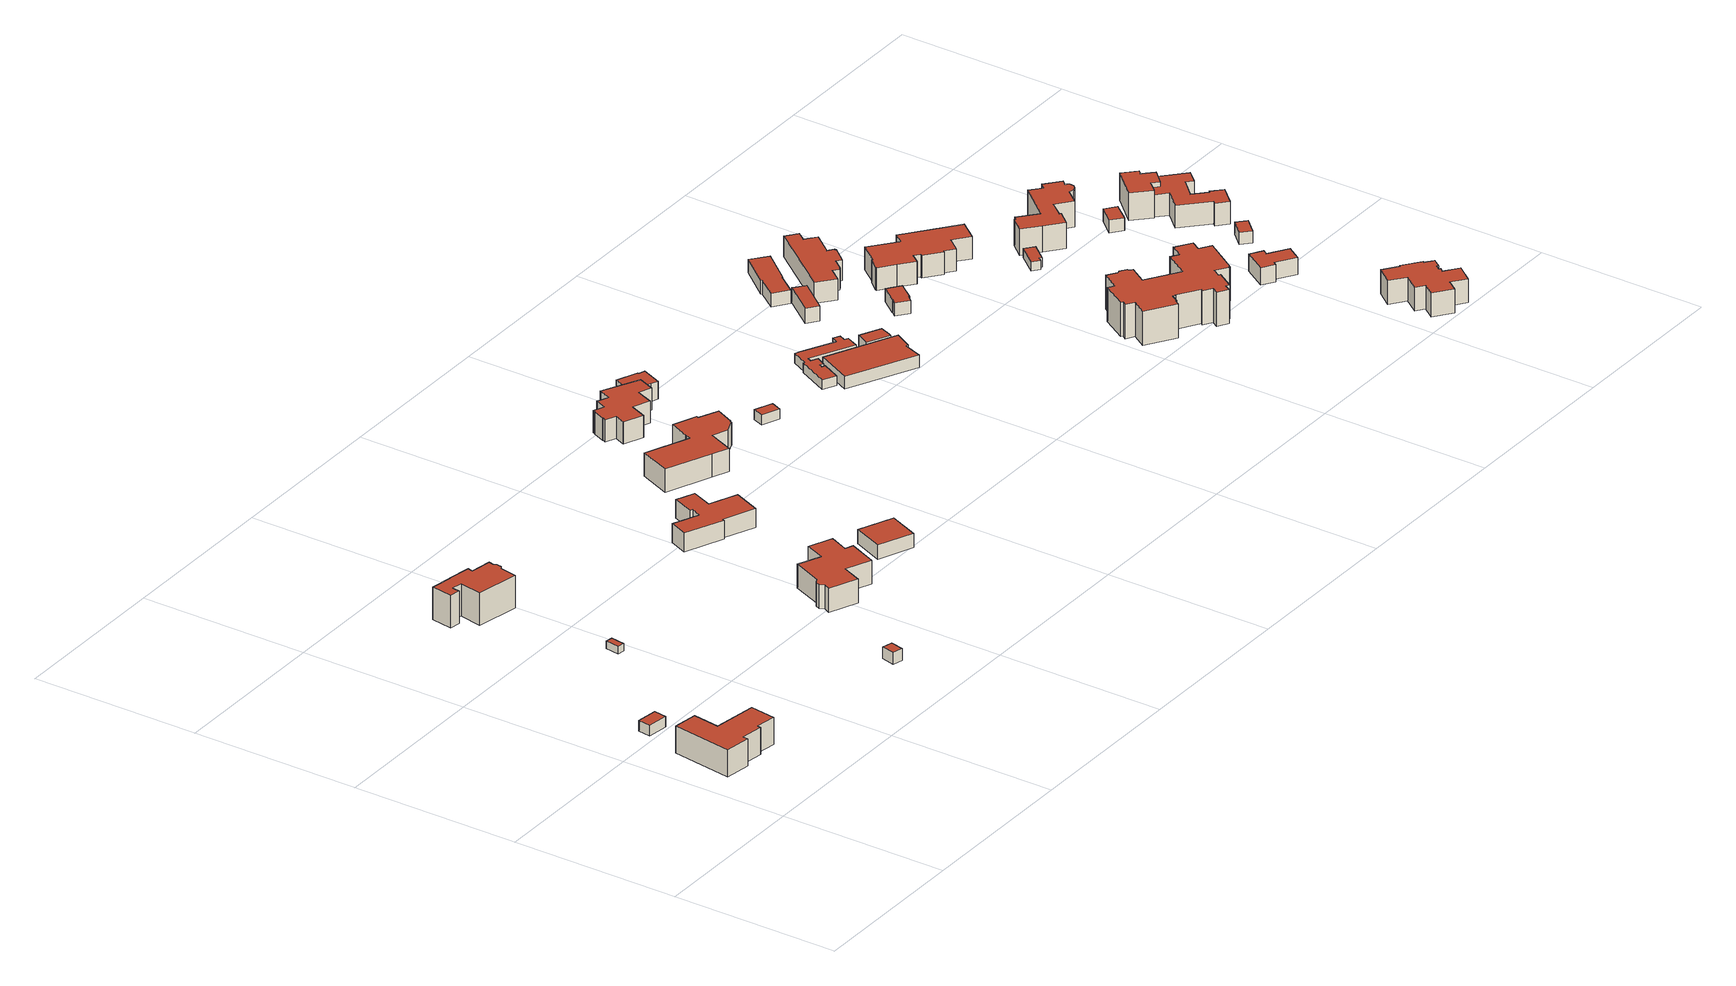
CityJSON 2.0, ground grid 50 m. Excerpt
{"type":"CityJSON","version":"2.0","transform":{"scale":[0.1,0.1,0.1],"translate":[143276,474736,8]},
"CityObjects":{
"building1":{"type":"Building","attributes":{"b3_dak_type":"slanted","b3_h_dak_50p":21.94,"b3_h_dak_70p":22.65,"b3_h_dak_max":24.96,"b3_h_dak_min":18.46,"b3_h_maaiveld":14.52,"b3_kas_warenhuis":false,"b3_mutatie_ahn3_ahn4":false,"b3_reconstructie_onvolledig":false,"b3_rmse_lod12":1.5,"b3_rmse_lod13":1.5,"b3_rmse_lod22":0.176,"b3_val3dity_lod12":"[]","b3_val3dity_lod13":"[]","b3_val3dity_lod22":"[303]","b3_volume_lod12":1943.04,"b3_volume_lod13":1943.04,"b3_volume_lod22":1751.2,"geconstateerd":false,"oorspronkelijkbouwjaar":1920,"status":"Pand in gebruik"},"children":["building1-1"]},
"building1-1":{"type":"BuildingPart","parents":["building1"],"geometry":[{"type":"Solid","lod":"1.2","boundaries":[[[[0,1,2,3,4,5,6,7,8,9]],[[10,7,6,11]],[[12,8,7,10]],[[13,5,4,14]],[[11,6,5,13]],[[14,4,3,15]],[[15,3,2,16]],[[17,1,0,18]],[[16,2,1,17]],[[18,0,9,19]],[[19,9,8,12]],[[19,12,10,11,13,14,15,16,17,18]]]],"semantics":{"surfaces":[{"type":"GroundSurface"},{"type":"WallSurface","on_footprint_edge":true},{"type":"RoofSurface"}],"values":[[0,1,1,1,1,1,1,1,1,1,1,2]]}}]},
"building2":{"type":"Building","attributes":{"b3_dak_type":"slanted","b3_h_dak_50p":16.8,"b3_h_dak_70p":16.89,"b3_h_dak_max":17.13,"b3_h_dak_min":16.42,"b3_h_maaiveld":13.68,"b3_kas_warenhuis":false,"b3_mutatie_ahn3_ahn4":false,"b3_reconstructie_onvolledig":false,"b3_rmse_lod12":0.205,"b3_rmse_lod13":0.205,"b3_rmse_lod22":0.112,"b3_val3dity_lod12":"[]","b3_val3dity_lod13":"[]","b3_val3dity_lod22":"[]","b3_volume_lod12":76.19,"b3_volume_lod13":76.19,"b3_volume_lod22":73.69,"geconstateerd":false,"oorspronkelijkbouwjaar":2011,"status":"Pand in gebruik"},"children":["building2-1"]},
"building2-1":{"type":"BuildingPart","parents":["building2"],"geometry":[{"type":"Solid","lod":"1.2","boundaries":[[[[20,21,22,23]],[[24,22,21,25]],[[26,23,22,24]],[[27,20,23,26]],[[25,21,20,27]],[[25,27,26,24]]]],"semantics":{"surfaces":[{"type":"GroundSurface"},{"type":"WallSurface","on_footprint_edge":true},{"type":"RoofSurface"}],"values":[[0,1,1,1,1,2]]}}]},
"building3":{"type":"Building","attributes":{"b3_dak_type":"slanted","b3_h_dak_50p":14.57,"b3_h_dak_70p":14.68,"b3_h_dak_max":14.82,"b3_h_dak_min":14.15,"b3_h_maaiveld":12.41,"b3_kas_warenhuis":false,"b3_mutatie_ahn3_ahn4":false,"b3_reconstructie_onvolledig":false,"b3_rmse_lod12":0.199,"b3_rmse_lod13":0.199,"b3_rmse_lod22":0.299,"b3_val3dity_lod12":"[]","b3_val3dity_lod13":"[]","b3_val3dity_lod22":"[]","b3_volume_lod12":20.54,"b3_volume_lod13":20.54,"b3_volume_lod22":21.29,"geconstateerd":false,"oorspronkelijkbouwjaar":2000,"status":"Pand in gebruik"},"children":["building3-1"]},
"building3-1":{"type":"BuildingPart","parents":["building3"],"geometry":[{"type":"Solid","lod":"1.2","boundaries":[[[[28,29,30,31]],[[32,30,29,33]],[[34,28,31,35]],[[35,31,30,32]],[[33,29,28,34]],[[33,34,35,32]]]],"semantics":{"surfaces":[{"type":"GroundSurface"},{"type":"WallSurface","on_footprint_edge":true},{"type":"RoofSurface"}],"values":[[0,1,1,1,1,2]]}}]},
"building4":{"type":"Building","attributes":{"b3_dak_type":"slanted","b3_h_dak_50p":20.74,"b3_h_dak_70p":21.81,"b3_h_dak_max":26.47,"b3_h_dak_min":14.92,"b3_h_maaiveld":12.22,"b3_kas_warenhuis":false,"b3_mutatie_ahn3_ahn4":false,"b3_reconstructie_onvolledig":false,"b3_rmse_lod12":3.13,"b3_rmse_lod13":1.89,"b3_rmse_lod22":0.318,"b3_val3dity_lod12":"[]","b3_val3dity_lod13":"[]","b3_val3dity_lod22":"[]","b3_volume_lod12":1617.95,"b3_volume_lod13":1479.22,"b3_volume_lod22":1346.86,"geconstateerd":false,"oorspronkelijkbouwjaar":1909,"status":"Pand in gebruik"},"children":["building4-1"]},
"building4-1":{"type":"BuildingPart","parents":["building4"],"geometry":[{"type":"Solid","lod":"1.2","boundaries":[[[[36,37,38,39,40,41,42,43,44,45,46,47,48,49,50,51]],[[52,47,46,53]],[[53,46,45,54]],[[54,45,44,55]],[[55,44,43,56]],[[57,37,36,58]],[[56,43,42,59]],[[59,42,41,60]],[[60,41,40,61]],[[62,48,47,52]],[[61,40,39,63]],[[64,38,37,57]],[[63,39,38,64]],[[65,51,50,66]],[[66,50,49,67]],[[58,36,51,65]],[[67,49,48,62]],[[67,62,52,53,54,55,56,59,60,61,63,64,57,58,65,66]]]],"semantics":{"surfaces":[{"type":"GroundSurface"},{"type":"WallSurface","on_footprint_edge":true},{"type":"RoofSurface"}],"values":[[0,1,1,1,1,1,1,1,1,1,1,1,1,1,1,1,1,2]]}}]},
"building5":{"type":"Building","attributes":{"b3_dak_type":"slanted","b3_h_dak_50p":17.24,"b3_h_dak_70p":17.5,"b3_h_dak_max":18.05,"b3_h_dak_min":15.04,"b3_h_maaiveld":14.15,"b3_kas_warenhuis":false,"b3_mutatie_ahn3_ahn4":false,"b3_reconstructie_onvolledig":false,"b3_rmse_lod12":0.982,"b3_rmse_lod13":0.982,"b3_rmse_lod22":0.532,"b3_val3dity_lod12":"[]","b3_val3dity_lod13":"[]","b3_val3dity_lod22":"[]","b3_volume_lod12":43.31,"b3_volume_lod13":43.31,"b3_volume_lod22":37.5,"geconstateerd":false,"oorspronkelijkbouwjaar":2005,"status":"Pand in gebruik"},"children":["building5-1"]},
"building5-1":{"type":"BuildingPart","parents":["building5"],"geometry":[{"type":"Solid","lod":"1.2","boundaries":[[[[68,69,70,71]],[[72,70,69,73]],[[74,71,70,72]],[[75,68,71,74]],[[73,69,68,75]],[[73,75,74,72]]]],"semantics":{"surfaces":[{"type":"GroundSurface"},{"type":"WallSurface","on_footprint_edge":true},{"type":"RoofSurface"}],"values":[[0,1,1,1,1,2]]}}]},
"building6":{"type":"Building","attributes":{"b3_dak_type":"slanted","b3_h_dak_50p":17.41,"b3_h_dak_70p":17.93,"b3_h_dak_max":19.17,"b3_h_dak_min":15.85,"b3_h_maaiveld":10.8,"b3_kas_warenhuis":false,"b3_mutatie_ahn3_ahn4":false,"b3_reconstructie_onvolledig":false,"b3_rmse_lod12":0.894,"b3_rmse_lod13":0.894,"b3_rmse_lod22":0.0366,"b3_val3dity_lod12":"[]","b3_val3dity_lod13":"[]","b3_val3dity_lod22":"[]","b3_volume_lod12":1834.05,"b3_volume_lod13":1834.05,"b3_volume_lod22":1720.27,"geconstateerd":false,"oorspronkelijkbouwjaar":1987,"status":"Pand in gebruik"},"children":["building6-1"]},
"building6-1":{"type":"BuildingPart","parents":["building6"],"geometry":[{"type":"Solid","lod":"1.2","boundaries":[[[[76,77,78,79,80,81,82,83,84,85,86,87,88,89]],[[90,82,81,91]],[[92,85,84,93]],[[94,86,85,92]],[[93,84,83,95]],[[95,83,82,90]],[[91,81,80,96]],[[96,80,79,97]],[[98,77,76,99]],[[97,79,78,100]],[[100,78,77,98]],[[99,76,89,101]],[[101,89,88,102]],[[102,88,87,103]],[[103,87,86,94]],[[103,94,92,93,95,90,91,96,97,100,98,99,101,102]]]],"semantics":{"surfaces":[{"type":"GroundSurface"},{"type":"WallSurface","on_footprint_edge":true},{"type":"RoofSurface"}],"values":[[0,1,1,1,1,1,1,1,1,1,1,1,1,1,1,2]]}}]},
"building7":{"type":"Building","attributes":{"b3_dak_type":"slanted","b3_h_dak_50p":16.36,"b3_h_dak_70p":17,"b3_h_dak_max":19.57,"b3_h_dak_min":13.92,"b3_h_maaiveld":11.42,"b3_kas_warenhuis":false,"b3_mutatie_ahn3_ahn4":false,"b3_reconstructie_onvolledig":false,"b3_rmse_lod12":1.42,"b3_rmse_lod13":1.42,"b3_rmse_lod22":0.166,"b3_val3dity_lod12":"[]","b3_val3dity_lod13":"[]","b3_val3dity_lod22":"[204]","b3_volume_lod12":1181.79,"b3_volume_lod13":1181.79,"b3_volume_lod22":1039.05,"geconstateerd":false,"oorspronkelijkbouwjaar":1985,"status":"Pand in gebruik"},"children":["building7-1"]},
"building7-1":{"type":"BuildingPart","parents":["building7"],"geometry":[{"type":"Solid","lod":"1.2","boundaries":[[[[104,105,106,107,108,109,110,111,112,113,114,115]],[[116,115,114,117]],[[118,104,115,116]],[[119,113,112,120]],[[120,112,111,121]],[[117,114,113,119]],[[121,111,110,122]],[[123,106,105,124]],[[125,107,106,123]],[[122,110,109,126]],[[127,108,107,125]],[[126,109,108,127]],[[124,105,104,118]],[[124,118,116,117,119,120,121,122,126,127,125,123]]]],"semantics":{"surfaces":[{"type":"GroundSurface"},{"type":"WallSurface","on_footprint_edge":true},{"type":"RoofSurface"}],"values":[[0,1,1,1,1,1,1,1,1,1,1,1,1,2]]}}]},
"building8":{"type":"Building","attributes":{"b3_dak_type":"slanted","b3_h_dak_50p":16.16,"b3_h_dak_70p":16.64,"b3_h_dak_max":18.37,"b3_h_dak_min":16.02,"b3_h_maaiveld":12.39,"b3_kas_warenhuis":false,"b3_mutatie_ahn3_ahn4":false,"b3_reconstructie_onvolledig":false,"b3_rmse_lod12":0.516,"b3_rmse_lod13":0.516,"b3_rmse_lod22":0.0841,"b3_val3dity_lod12":"[]","b3_val3dity_lod13":"[]","b3_val3dity_lod22":"[]","b3_volume_lod12":449.86,"b3_volume_lod13":449.86,"b3_volume_lod22":436.41,"geconstateerd":false,"oorspronkelijkbouwjaar":1998,"status":"Pand in gebruik"},"children":["building8-1"]},
"building8-1":{"type":"BuildingPart","parents":["building8"],"geometry":[{"type":"Solid","lod":"1.2","boundaries":[[[[128,129,130,131]],[[132,129,128,133]],[[133,128,131,134]],[[135,130,129,132]],[[134,131,130,135]],[[134,135,132,133]]]],"semantics":{"surfaces":[{"type":"GroundSurface"},{"type":"WallSurface","on_footprint_edge":true},{"type":"RoofSurface"}],"values":[[0,1,1,1,1,2]]}}]},
"building9":{"type":"Building","attributes":{"b3_dak_type":"slanted","b3_h_dak_50p":16.3,"b3_h_dak_70p":17.3,"b3_h_dak_max":19.66,"b3_h_dak_min":11.37,"b3_h_maaiveld":10.44,"b3_kas_warenhuis":false,"b3_mutatie_ahn3_ahn4":false,"b3_reconstructie_onvolledig":false,"b3_rmse_lod12":1.93,"b3_rmse_lod13":1.93,"b3_rmse_lod22":0.266,"b3_val3dity_lod12":"[]","b3_val3dity_lod13":"[]","b3_val3dity_lod22":"[]","b3_volume_lod12":2191.05,"b3_volume_lod13":2191.05,"b3_volume_lod22":1894.4,"geconstateerd":false,"oorspronkelijkbouwjaar":1985,"status":"Pand in gebruik"},"children":["building9-1"]},
"building9-1":{"type":"BuildingPart","parents":["building9"],"geometry":[{"type":"Solid","lod":"1.2","boundaries":[[[[136,137,138,139,140,141,142,143,144,145,146,147,148,149,150,151,152]],[[153,145,144,154]],[[155,147,146,156]],[[157,148,147,155]],[[158,137,136,159]],[[159,136,152,160]],[[156,146,145,153]],[[161,140,139,162]],[[154,144,143,163]],[[163,143,142,164]],[[165,149,148,157]],[[164,142,141,166]],[[166,141,140,161]],[[167,138,137,158]],[[162,139,138,167]],[[160,152,151,168]],[[169,150,149,165]],[[168,151,150,169]],[[168,169,165,157,155,156,153,154,163,164,166,161,162,167,158,159,160]]]],"semantics":{"surfaces":[{"type":"GroundSurface"},{"type":"WallSurface","on_footprint_edge":true},{"type":"RoofSurface"}],"values":[[0,1,1,1,1,1,1,1,1,1,1,1,1,1,1,1,1,1,2]]}}]},
"building10":{"type":"Building","attributes":{"b3_dak_type":"slanted","b3_h_dak_50p":17.43,"b3_h_dak_70p":18.25,"b3_h_dak_max":19.62,"b3_h_dak_min":14.77,"b3_h_maaiveld":11.56,"b3_kas_warenhuis":false,"b3_mutatie_ahn3_ahn4":false,"b3_reconstructie_onvolledig":false,"b3_rmse_lod12":1.93,"b3_rmse_lod13":1.93,"b3_rmse_lod22":0.131,"b3_val3dity_lod12":"[]","b3_val3dity_lod13":"[]","b3_val3dity_lod22":"[303]","b3_volume_lod12":1250.29,"b3_volume_lod13":1250.29,"b3_volume_lod22":1041.12,"geconstateerd":false,"oorspronkelijkbouwjaar":2018,"status":"Pand in gebruik"},"children":["building10-1"]},
"building10-1":{"type":"BuildingPart","parents":["building10"],"geometry":[{"type":"Solid","lod":"1.2","boundaries":[[[[170,171,172,173,174,175,176,177,178,179,180,181,182,183,184,185,186,187,188]],[[189,171,170,190]],[[191,176,175,192]],[[190,170,188,193]],[[194,181,180,195]],[[195,180,179,196]],[[192,175,174,197]],[[197,174,173,198]],[[199,183,182,200]],[[200,182,181,194]],[[198,173,172,201]],[[201,172,171,189]],[[193,188,187,202]],[[203,186,185,204]],[[202,187,186,203]],[[204,185,184,205]],[[206,177,176,191]],[[205,184,183,199]],[[196,179,178,207]],[[207,178,177,206]],[[207,206,191,192,197,198,201,189,190,193,202,203,204,205,199,200,194,195,196]]]],"semantics":{"surfaces":[{"type":"GroundSurface"},{"type":"WallSurface","on_footprint_edge":true},{"type":"RoofSurface"}],"values":[[0,1,1,1,1,1,1,1,1,1,1,1,1,1,1,1,1,1,1,1,2]]}}]},
"building11":{"type":"Building","attributes":{"b3_dak_type":"slanted","b3_h_dak_50p":15.06,"b3_h_dak_70p":15.91,"b3_h_dak_max":17.1,"b3_h_dak_min":12.69,"b3_h_maaiveld":10.52,"b3_kas_warenhuis":false,"b3_mutatie_ahn3_ahn4":false,"b3_reconstructie_onvolledig":false,"b3_rmse_lod12":1.61,"b3_rmse_lod13":1.61,"b3_rmse_lod22":0.0449,"b3_val3dity_lod12":"[]","b3_val3dity_lod13":"[]","b3_val3dity_lod22":"[]","b3_volume_lod12":295.9,"b3_volume_lod13":295.9,"b3_volume_lod22":243.75,"geconstateerd":false,"oorspronkelijkbouwjaar":1987,"status":"Pand in gebruik"},"children":["building11-1"]},
"building11-1":{"type":"BuildingPart","parents":["building11"],"geometry":[{"type":"Solid","lod":"1.2","boundaries":[[[[208,209,210,211,212,213,214]],[[215,214,213,216]],[[216,213,212,217]],[[217,212,211,218]],[[218,211,210,219]],[[220,208,214,215]],[[219,210,209,221]],[[221,209,208,220]],[[221,220,215,216,217,218,219]]]],"semantics":{"surfaces":[{"type":"GroundSurface"},{"type":"WallSurface","on_footprint_edge":true},{"type":"RoofSurface"}],"values":[[0,1,1,1,1,1,1,1,2]]}}]},
"building12":{"type":"Building","attributes":{"b3_dak_type":"multiple horizontal","b3_h_dak_50p":12.76,"b3_h_dak_70p":12.82,"b3_h_dak_max":12.98,"b3_h_dak_min":12.56,"b3_h_maaiveld":9.78,"b3_kas_warenhuis":false,"b3_mutatie_ahn3_ahn4":false,"b3_reconstructie_onvolledig":false,"b3_rmse_lod12":0.126,"b3_rmse_lod13":0.126,"b3_rmse_lod22":0.098,"b3_val3dity_lod12":"[]","b3_val3dity_lod13":"[]","b3_val3dity_lod22":"[]","b3_volume_lod12":59.6,"b3_volume_lod13":59.6,"b3_volume_lod22":58.09,"geconstateerd":false,"oorspronkelijkbouwjaar":1985,"status":"Pand in gebruik"},"children":["building12-1"]},
"building12-1":{"type":"BuildingPart","parents":["building12"],"geometry":[{"type":"Solid","lod":"1.2","boundaries":[[[[222,223,224,225]],[[226,224,223,227]],[[228,225,224,226]],[[229,222,225,228]],[[227,223,222,229]],[[227,229,228,226]]]],"semantics":{"surfaces":[{"type":"GroundSurface"},{"type":"WallSurface","on_footprint_edge":true},{"type":"RoofSurface"}],"values":[[0,1,1,1,1,2]]}}]},
"building13":{"type":"Building","attributes":{"b3_dak_type":"slanted","b3_h_dak_50p":12.16,"b3_h_dak_70p":12.37,"b3_h_dak_max":12.86,"b3_h_dak_min":9.88,"b3_h_maaiveld":9.5,"b3_kas_warenhuis":false,"b3_mutatie_ahn3_ahn4":false,"b3_reconstructie_onvolledig":false,"b3_rmse_lod12":0.426,"b3_rmse_lod13":0.426,"b3_rmse_lod22":0.226,"b3_val3dity_lod12":"[]","b3_val3dity_lod13":"[]","b3_val3dity_lod22":"[]","b3_volume_lod12":331.84,"b3_volume_lod13":331.84,"b3_volume_lod22":310.63,"geconstateerd":false,"oorspronkelijkbouwjaar":1900,"status":"Pand in gebruik"},"children":["building13-1"]},
"building13-1":{"type":"BuildingPart","parents":["building13"],"geometry":[{"type":"Solid","lod":"1.2","boundaries":[[[[230,231,232,233,234,235,236,237,238,239,240,241,242,243,244,245,246,247,248]],[[249,245,244,250]],[[250,244,243,251]],[[252,231,230,253]],[[253,230,248,254]],[[255,240,239,256]],[[251,243,242,257]],[[257,242,241,258]],[[254,248,247,259]],[[258,241,240,255]],[[256,239,238,260]],[[259,247,246,261]],[[261,246,245,249]],[[262,232,231,252]],[[263,237,236,264]],[[265,234,233,266]],[[266,233,232,262]],[[264,236,235,267]],[[267,235,234,265]],[[260,238,237,263]],[[260,263,264,267,265,266,262,252,253,254,259,261,249,250,251,257,258,255,256]]]],"semantics":{"surfaces":[{"type":"GroundSurface"},{"type":"WallSurface","on_footprint_edge":true},{"type":"RoofSurface"}],"values":[[0,1,1,1,1,1,1,1,1,1,1,1,1,1,1,1,1,1,1,1,2]]}}]},
"building14":{"type":"Building","attributes":{"b3_dak_type":"slanted","b3_h_dak_50p":12.44,"b3_h_dak_70p":12.73,"b3_h_dak_max":13.35,"b3_h_dak_min":9.58,"b3_h_maaiveld":9.12,"b3_kas_warenhuis":false,"b3_mutatie_ahn3_ahn4":false,"b3_reconstructie_onvolledig":false,"b3_rmse_lod12":0.563,"b3_rmse_lod13":0.563,"b3_rmse_lod22":0.212,"b3_val3dity_lod12":"[]","b3_val3dity_lod13":"[]","b3_val3dity_lod22":"[]","b3_volume_lod12":1026.83,"b3_volume_lod13":1026.83,"b3_volume_lod22":952.37,"geconstateerd":false,"oorspronkelijkbouwjaar":1900,"status":"Pand in gebruik"},"children":["building14-1","building14-2"]},
"building14-1":{"type":"BuildingPart","parents":["building14"],"geometry":[{"type":"Solid","lod":"1.2","boundaries":[[[[268,269,270,271,272,273]],[[274,273,272,275]],[[275,272,271,276]],[[276,271,270,277]],[[278,269,268,279]],[[277,270,269,278]],[[279,268,273,274]],[[279,274,275,276,277,278]]]],"semantics":{"surfaces":[{"type":"GroundSurface"},{"type":"WallSurface","on_footprint_edge":true},{"type":"RoofSurface"}],"values":[[0,1,1,1,1,1,1,2]]}}]},
"building14-2":{"type":"BuildingPart","parents":["building14"],"geometry":[{"type":"Solid","lod":"1.2","boundaries":[[[[280,281,282,283,284]],[[285,281,280,286]],[[286,280,284,287]],[[287,284,283,288]],[[288,283,282,289]],[[289,282,281,285]],[[289,285,286,287,288]]]],"semantics":{"surfaces":[{"type":"GroundSurface"},{"type":"WallSurface","on_footprint_edge":true},{"type":"RoofSurface"}],"values":[[0,1,1,1,1,1,2]]}}]},
"building15":{"type":"Building","attributes":{"b3_dak_type":"slanted","b3_h_dak_50p":12.73,"b3_h_dak_70p":13.19,"b3_h_dak_max":13.99,"b3_h_dak_min":11.3,"b3_h_maaiveld":8.82,"b3_kas_warenhuis":false,"b3_mutatie_ahn3_ahn4":false,"b3_reconstructie_onvolledig":false,"b3_rmse_lod12":0.835,"b3_rmse_lod13":0.835,"b3_rmse_lod22":0.0514,"b3_val3dity_lod12":"[]","b3_val3dity_lod13":"[]","b3_val3dity_lod22":"[]","b3_volume_lod12":205.23,"b3_volume_lod13":205.23,"b3_volume_lod22":183.01,"geconstateerd":false,"oorspronkelijkbouwjaar":1988,"status":"Pand in gebruik"},"children":["building15-1"]},
"building15-1":{"type":"BuildingPart","parents":["building15"],"geometry":[{"type":"Solid","lod":"1.2","boundaries":[[[[290,291,292,293]],[[294,291,290,295]],[[295,290,293,296]],[[297,292,291,294]],[[296,293,292,297]],[[296,297,294,295]]]],"semantics":{"surfaces":[{"type":"GroundSurface"},{"type":"WallSurface","on_footprint_edge":true},{"type":"RoofSurface"}],"values":[[0,1,1,1,1,2]]}}]},
"building16":{"type":"Building","attributes":{"b3_dak_type":"slanted","b3_h_dak_50p":12.6,"b3_h_dak_70p":13.39,"b3_h_dak_max":14.71,"b3_h_dak_min":11.31,"b3_h_maaiveld":9.36,"b3_kas_warenhuis":false,"b3_mutatie_ahn3_ahn4":false,"b3_reconstructie_onvolledig":false,"b3_rmse_lod12":1.16,"b3_rmse_lod13":1.16,"b3_rmse_lod22":0.116,"b3_val3dity_lod12":"[]","b3_val3dity_lod13":"[]","b3_val3dity_lod22":"[]","b3_volume_lod12":145.81,"b3_volume_lod13":145.81,"b3_volume_lod22":122.73,"geconstateerd":false,"oorspronkelijkbouwjaar":1994,"status":"Pand in gebruik"},"children":["building16-1"]},
"building16-1":{"type":"BuildingPart","parents":["building16"],"geometry":[{"type":"Solid","lod":"1.2","boundaries":[[[[298,299,300,301,302,303,304,305]],[[306,299,298,307]],[[308,300,299,306]],[[309,301,300,308]],[[310,304,303,311]],[[311,303,302,312]],[[312,302,301,309]],[[307,298,305,313]],[[313,305,304,310]],[[313,310,311,312,309,308,306,307]]]],"semantics":{"surfaces":[{"type":"GroundSurface"},{"type":"WallSurface","on_footprint_edge":true},{"type":"RoofSurface"}],"values":[[0,1,1,1,1,1,1,1,1,2]]}}]},
"building17":{"type":"Building","attributes":{"b3_dak_type":"slanted","b3_h_dak_50p":12.61,"b3_h_dak_70p":13.17,"b3_h_dak_max":14.03,"b3_h_dak_min":11.31,"b3_h_maaiveld":9.08,"b3_kas_warenhuis":false,"b3_mutatie_ahn3_ahn4":false,"b3_reconstructie_onvolledig":false,"b3_rmse_lod12":0.887,"b3_rmse_lod13":0.887,"b3_rmse_lod22":0.0735,"b3_val3dity_lod12":"[]","b3_val3dity_lod13":"[]","b3_val3dity_lod22":"[]","b3_volume_lod12":427.38,"b3_volume_lod13":427.38,"b3_volume_lod22":379.32,"geconstateerd":false,"oorspronkelijkbouwjaar":2019,"status":"Pand in gebruik"},"children":["building17-1"]},
"building17-1":{"type":"BuildingPart","parents":["building17"],"geometry":[{"type":"Solid","lod":"1.2","boundaries":[[[[314,315,316,317,318,319,320,321]],[[322,317,316,323]],[[324,318,317,322]],[[325,315,314,326]],[[326,314,321,327]],[[323,316,315,325]],[[327,321,320,328]],[[329,319,318,324]],[[328,320,319,329]],[[328,329,324,322,323,325,326,327]]]],"semantics":{"surfaces":[{"type":"GroundSurface"},{"type":"WallSurface","on_footprint_edge":true},{"type":"RoofSurface"}],"values":[[0,1,1,1,1,1,1,1,1,2]]}}]},
"building18":{"type":"Building","attributes":{"b3_dak_type":"slanted","b3_h_dak_50p":14.42,"b3_h_dak_70p":15.36,"b3_h_dak_max":18.28,"b3_h_dak_min":9.59,"b3_h_maaiveld":9.13,"b3_kas_warenhuis":false,"b3_mutatie_ahn3_ahn4":false,"b3_reconstructie_onvolledig":false,"b3_rmse_lod12":1.84,"b3_rmse_lod13":1.84,"b3_rmse_lod22":0.306,"b3_val3dity_lod12":"[]","b3_val3dity_lod13":"[]","b3_val3dity_lod22":"[302]","b3_volume_lod12":1267.61,"b3_volume_lod13":1267.61,"b3_volume_lod22":1083.41,"geconstateerd":false,"oorspronkelijkbouwjaar":1987,"status":"Pand in gebruik"},"children":["building18-1"]},
"building18-1":{"type":"BuildingPart","parents":["building18"],"geometry":[{"type":"Solid","lod":"1.2","boundaries":[[[[330,331,332,333,334,335,336,337,338,339,340,341,342,343,344,345,346]],[[347,345,344,348]],[[349,346,345,347]],[[350,331,330,351]],[[352,332,331,350]],[[353,341,340,354]],[[355,342,341,353]],[[356,343,342,355]],[[348,344,343,356]],[[357,338,337,358]],[[358,337,336,359]],[[360,333,332,352]],[[361,334,333,360]],[[362,339,338,357]],[[351,330,346,349]],[[354,340,339,362]],[[359,336,335,363]],[[363,335,334,361]],[[363,361,360,352,350,351,349,347,348,356,355,353,354,362,357,358,359]]]],"semantics":{"surfaces":[{"type":"GroundSurface"},{"type":"WallSurface","on_footprint_edge":true},{"type":"RoofSurface"}],"values":[[0,1,1,1,1,1,1,1,1,1,1,1,1,1,1,1,1,1,2]]}}]},
"building19":{"type":"Building","attributes":{"b3_dak_type":"slanted","b3_h_dak_50p":20.37,"b3_h_dak_70p":20.88,"b3_h_dak_max":23.29,"b3_h_dak_min":14.1,"b3_h_maaiveld":10.69,"b3_kas_warenhuis":false,"b3_mutatie_ahn3_ahn4":false,"b3_reconstructie_onvolledig":false,"b3_rmse_lod12":2.14,"b3_rmse_lod13":1.67,"b3_rmse_lod22":0.294,"b3_val3dity_lod12":"[]","b3_val3dity_lod13":"[]","b3_val3dity_lod22":"[]","b3_volume_lod12":5641.69,"b3_volume_lod13":5535.42,"b3_volume_lod22":4991.09,"geconstateerd":false,"oorspronkelijkbouwjaar":2008,"status":"Pand in gebruik"},"children":["building19-1"]},
"building19-1":{"type":"BuildingPart","parents":["building19"],"geometry":[{"type":"Solid","lod":"1.2","boundaries":[[[[364,365,366,367,368,369,370,371,372,373,374,375,376,377,378,379,380,381,382,383,384,385,386,387,388,389,390,391,392,393,394,395,396,397,398,399,400,401,402,403,404]],[[405,393,392,406]],[[406,392,391,407]],[[407,391,390,408]],[[408,390,389,409]],[[410,365,364,411]],[[411,364,404,412]],[[409,389,388,413]],[[413,388,387,414]],[[414,387,386,415]],[[415,386,385,416]],[[416,385,384,417]],[[418,373,372,419]],[[417,384,383,420]],[[420,383,382,421]],[[421,382,381,422]],[[422,381,380,423]],[[423,380,379,424]],[[424,379,378,425]],[[425,378,377,426]],[[427,376,375,428]],[[426,377,376,427]],[[419,372,371,429]],[[429,371,370,430]],[[431,374,373,418]],[[430,370,369,432]],[[432,369,368,433]],[[433,368,367,434]],[[434,367,366,435]],[[435,366,365,410]],[[436,403,402,437]],[[437,402,401,438]],[[412,404,403,436]],[[438,401,400,439]],[[439,400,399,440]],[[440,399,398,441]],[[442,397,396,443]],[[441,398,397,442]],[[428,375,374,431]],[[444,395,394,445]],[[445,394,393,405]],[[443,396,395,444]],[[443,444,445,405,406,407,408,409,413,414,415,416,417,420,421,422,423,424,425,426,427,428,431,418,419,429,430,432,433,434,435,410,411,412,436,437,438,439,440,441,442]]]],"semantics":{"surfaces":[{"type":"GroundSurface"},{"type":"WallSurface","on_footprint_edge":true},{"type":"RoofSurface"}],"values":[[0,1,1,1,1,1,1,1,1,1,1,1,1,1,1,1,1,1,1,1,1,1,1,1,1,1,1,1,1,1,1,1,1,1,1,1,1,1,1,1,1,1,2]]}}]},
"building20":{"type":"Building","attributes":{"b3_dak_type":"slanted","b3_h_dak_50p":14.91,"b3_h_dak_70p":15.91,"b3_h_dak_max":19.75,"b3_h_dak_min":11.72,"b3_h_maaiveld":9.19,"b3_kas_warenhuis":false,"b3_mutatie_ahn3_ahn4":false,"b3_reconstructie_onvolledig":false,"b3_rmse_lod12":2.3,"b3_rmse_lod13":1.39,"b3_rmse_lod22":0.172,"b3_val3dity_lod12":"[]","b3_val3dity_lod13":"[]","b3_val3dity_lod22":"[]","b3_volume_lod12":2002.06,"b3_volume_lod13":1843.87,"b3_volume_lod22":1654.64,"geconstateerd":false,"oorspronkelijkbouwjaar":1925,"status":"Pand in gebruik"},"children":["building20-1"]},
"building20-1":{"type":"BuildingPart","parents":["building20"],"geometry":[{"type":"Solid","lod":"1.2","boundaries":[[[[446,447,448,449,450,451,452,453,454,455,456,457,458,459,460,461,462,463,464]],[[465,451,450,466]],[[467,452,451,465]],[[468,449,448,469]],[[470,447,446,471]],[[469,448,447,470]],[[471,446,464,472]],[[472,464,463,473]],[[474,453,452,467]],[[473,463,462,475]],[[475,462,461,476]],[[477,459,458,478]],[[479,460,459,477]],[[476,461,460,479]],[[466,450,449,468]],[[478,458,457,480]],[[481,456,455,482]],[[482,455,454,483]],[[480,457,456,481]],[[483,454,453,474]],[[483,474,467,465,466,468,469,470,471,472,473,475,476,479,477,478,480,481,482]]]],"semantics":{"surfaces":[{"type":"GroundSurface"},{"type":"WallSurface","on_footprint_edge":true},{"type":"RoofSurface"}],"values":[[0,1,1,1,1,1,1,1,1,1,1,1,1,1,1,1,1,1,1,1,2]]}}]},
"building21":{"type":"Building","attributes":{"b3_dak_type":"slanted","b3_h_dak_50p":12.17,"b3_h_dak_70p":12.33,"b3_h_dak_max":12.69,"b3_h_dak_min":11.36,"b3_h_maaiveld":9.53,"b3_kas_warenhuis":false,"b3_mutatie_ahn3_ahn4":false,"b3_reconstructie_onvolledig":false,"b3_rmse_lod12":0.339,"b3_rmse_lod13":0.339,"b3_rmse_lod22":0.053,"b3_val3dity_lod12":"[]","b3_val3dity_lod13":"[]","b3_val3dity_lod22":"[]","b3_volume_lod12":66.43,"b3_volume_lod13":66.43,"b3_volume_lod22":62.42,"geconstateerd":false,"oorspronkelijkbouwjaar":1938,"status":"Pand in gebruik"},"children":["building21-1"]},
"building21-1":{"type":"BuildingPart","parents":["building21"],"geometry":[{"type":"Solid","lod":"1.2","boundaries":[[[[484,485,486,487,488,489]],[[490,487,486,491]],[[492,489,488,493]],[[494,484,489,492]],[[493,488,487,490]],[[491,486,485,495]],[[495,485,484,494]],[[495,494,492,493,490,491]]]],"semantics":{"surfaces":[{"type":"GroundSurface"},{"type":"WallSurface","on_footprint_edge":true},{"type":"RoofSurface"}],"values":[[0,1,1,1,1,1,1,2]]}}]},
"building22":{"type":"Building","attributes":{"b3_dak_type":"slanted","b3_h_dak_50p":15.24,"b3_h_dak_70p":15.75,"b3_h_dak_max":16.83,"b3_h_dak_min":13.33,"b3_h_maaiveld":10.68,"b3_kas_warenhuis":false,"b3_mutatie_ahn3_ahn4":false,"b3_reconstructie_onvolledig":false,"b3_rmse_lod12":1.07,"b3_rmse_lod13":1.07,"b3_rmse_lod22":0.0425,"b3_val3dity_lod12":"[]","b3_val3dity_lod13":"[]","b3_val3dity_lod22":"[]","b3_volume_lod12":342.63,"b3_volume_lod13":342.63,"b3_volume_lod22":308,"geconstateerd":false,"oorspronkelijkbouwjaar":2009,"status":"Pand in gebruik"},"children":["building22-1"]},
"building22-1":{"type":"BuildingPart","parents":["building22"],"geometry":[{"type":"Solid","lod":"1.2","boundaries":[[[[496,497,498,499,500,501,502,503]],[[504,501,500,505]],[[505,500,499,506]],[[506,499,498,507]],[[507,498,497,508]],[[509,502,501,504]],[[510,496,503,511]],[[511,503,502,509]],[[508,497,496,510]],[[508,510,511,509,504,505,506,507]]]],"semantics":{"surfaces":[{"type":"GroundSurface"},{"type":"WallSurface","on_footprint_edge":true},{"type":"RoofSurface"}],"values":[[0,1,1,1,1,1,1,1,1,2]]}}]},
"building23":{"type":"Building","attributes":{"b3_dak_type":"slanted","b3_h_dak_50p":16.61,"b3_h_dak_70p":17.21,"b3_h_dak_max":20.74,"b3_h_dak_min":13.55,"b3_h_maaiveld":10.11,"b3_kas_warenhuis":false,"b3_mutatie_ahn3_ahn4":false,"b3_reconstructie_onvolledig":false,"b3_rmse_lod12":1.32,"b3_rmse_lod13":1.32,"b3_rmse_lod22":0.116,"b3_val3dity_lod12":"[]","b3_val3dity_lod13":"[]","b3_val3dity_lod22":"[]","b3_volume_lod12":1428.08,"b3_volume_lod13":1428.08,"b3_volume_lod22":1298.36,"geconstateerd":false,"oorspronkelijkbouwjaar":2007,"status":"Pand in gebruik"},"children":["building23-1"]},
"building23-1":{"type":"BuildingPart","parents":["building23"],"geometry":[{"type":"Solid","lod":"1.2","boundaries":[[[[512,513,514,515,516,517,518,519,520,521,522,523,524,525,526,527,528,529,530,531]],[[532,528,527,533]],[[533,527,526,534]],[[535,529,528,532]],[[534,526,525,536]],[[536,525,524,537]],[[537,524,523,538]],[[538,523,522,539]],[[540,521,520,541]],[[539,522,521,540]],[[542,519,518,543]],[[541,520,519,542]],[[543,518,517,544]],[[544,517,516,545]],[[546,515,514,547]],[[545,516,515,546]],[[548,513,512,549]],[[547,514,513,548]],[[549,512,531,550]],[[550,531,530,551]],[[551,530,529,535]],[[551,535,532,533,534,536,537,538,539,540,541,542,543,544,545,546,547,548,549,550]]]],"semantics":{"surfaces":[{"type":"GroundSurface"},{"type":"WallSurface","on_footprint_edge":true},{"type":"RoofSurface"}],"values":[[0,1,1,1,1,1,1,1,1,1,1,1,1,1,1,1,1,1,1,1,1,2]]}}]},
"building24":{"type":"Building","attributes":{"b3_dak_type":"slanted","b3_h_dak_50p":15.95,"b3_h_dak_70p":17.1,"b3_h_dak_max":21.01,"b3_h_dak_min":11.86,"b3_h_maaiveld":9.4,"b3_kas_warenhuis":false,"b3_mutatie_ahn3_ahn4":false,"b3_reconstructie_onvolledig":false,"b3_rmse_lod12":2.36,"b3_rmse_lod13":1.94,"b3_rmse_lod22":0.255,"b3_val3dity_lod12":"[]","b3_val3dity_lod13":"[]","b3_val3dity_lod22":"[]","b3_volume_lod12":1558.06,"b3_volume_lod13":1541.3,"b3_volume_lod22":1329.62,"geconstateerd":false,"oorspronkelijkbouwjaar":1937,"status":"Pand in gebruik"},"children":["building24-1"]},
"building24-1":{"type":"BuildingPart","parents":["building24"],"geometry":[{"type":"Solid","lod":"1.2","boundaries":[[[[552,553,554,555,556,557,558,559,560,561,562,563,564,565,566,567,568,569,570,571,572]],[[573,568,567,574]],[[574,567,566,575]],[[575,566,565,576]],[[577,569,568,573]],[[578,570,569,577]],[[576,565,564,579]],[[579,564,563,580]],[[580,563,562,581]],[[581,562,561,582]],[[583,560,559,584]],[[584,559,558,585]],[[582,561,560,583]],[[586,556,555,587]],[[585,558,557,588]],[[588,557,556,586]],[[587,555,554,589]],[[590,553,552,591]],[[591,552,572,592]],[[589,554,553,590]],[[592,572,571,593]],[[593,571,570,578]],[[593,578,577,573,574,575,576,579,580,581,582,583,584,585,588,586,587,589,590,591,592]]]],"semantics":{"surfaces":[{"type":"GroundSurface"},{"type":"WallSurface","on_footprint_edge":true},{"type":"RoofSurface"}],"values":[[0,1,1,1,1,1,1,1,1,1,1,1,1,1,1,1,1,1,1,1,1,1,2]]}}]},
"building25":{"type":"Building","attributes":{"b3_dak_type":"slanted","b3_h_dak_50p":13.06,"b3_h_dak_70p":13.49,"b3_h_dak_max":14.18,"b3_h_dak_min":11.69,"b3_h_maaiveld":9.55,"b3_kas_warenhuis":false,"b3_mutatie_ahn3_ahn4":false,"b3_reconstructie_onvolledig":false,"b3_rmse_lod12":0.751,"b3_rmse_lod13":0.751,"b3_rmse_lod22":0.0426,"b3_val3dity_lod12":"[]","b3_val3dity_lod13":"[]","b3_val3dity_lod22":"[]","b3_volume_lod12":94.8,"b3_volume_lod13":94.8,"b3_volume_lod22":85.62,"geconstateerd":false,"oorspronkelijkbouwjaar":1938,"status":"Pand in gebruik"},"children":["building25-1"]},
"building25-1":{"type":"BuildingPart","parents":["building25"],"geometry":[{"type":"Solid","lod":"1.2","boundaries":[[[[594,595,596,597]],[[598,594,597,599]],[[599,597,596,600]],[[600,596,595,601]],[[601,595,594,598]],[[601,598,599,600]]]],"semantics":{"surfaces":[{"type":"GroundSurface"},{"type":"WallSurface","on_footprint_edge":true},{"type":"RoofSurface"}],"values":[[0,1,1,1,1,2]]}}]},
"building26":{"type":"Building","attributes":{"b3_dak_type":"slanted","b3_h_dak_50p":13.14,"b3_h_dak_70p":13.57,"b3_h_dak_max":14.37,"b3_h_dak_min":11.97,"b3_h_maaiveld":9.89,"b3_kas_warenhuis":false,"b3_mutatie_ahn3_ahn4":false,"b3_reconstructie_onvolledig":false,"b3_rmse_lod12":0.619,"b3_rmse_lod13":0.619,"b3_rmse_lod22":0.0585,"b3_val3dity_lod12":"[]","b3_val3dity_lod13":"[]","b3_val3dity_lod22":"[]","b3_volume_lod12":72.21,"b3_volume_lod13":72.21,"b3_volume_lod22":65.69,"geconstateerd":false,"oorspronkelijkbouwjaar":1938,"status":"Pand in gebruik"},"children":["building26-1"]},
"building26-1":{"type":"BuildingPart","parents":["building26"],"geometry":[{"type":"Solid","lod":"1.2","boundaries":[[[[602,603,604,605]],[[606,603,602,607]],[[607,602,605,608]],[[609,604,603,606]],[[608,605,604,609]],[[608,609,606,607]]]],"semantics":{"surfaces":[{"type":"GroundSurface"},{"type":"WallSurface","on_footprint_edge":true},{"type":"RoofSurface"}],"values":[[0,1,1,1,1,2]]}}]},
"building27":{"type":"Building","attributes":{"b3_dak_type":"slanted","b3_h_dak_50p":16.71,"b3_h_dak_70p":17.71,"b3_h_dak_max":20.41,"b3_h_dak_min":12.61,"b3_h_maaiveld":9.49,"b3_kas_warenhuis":false,"b3_mutatie_ahn3_ahn4":false,"b3_reconstructie_onvolledig":false,"b3_rmse_lod12":2.04,"b3_rmse_lod13":2.04,"b3_rmse_lod22":3.18,"b3_val3dity_lod12":"[]","b3_val3dity_lod13":"[]","b3_val3dity_lod22":"[104]","b3_volume_lod12":686.38,"b3_volume_lod13":686.38,"b3_volume_lod22":-17162.49,"geconstateerd":false,"oorspronkelijkbouwjaar":1937,"status":"Pand in gebruik"},"children":["building27-1"]},
"building27-1":{"type":"BuildingPart","parents":["building27"],"geometry":[{"type":"Solid","lod":"1.2","boundaries":[[[[610,611,612,613,614,615,616,617]],[[618,611,610,619]],[[620,612,611,618]],[[621,616,615,622]],[[623,617,616,621]],[[624,613,612,620]],[[622,615,614,625]],[[625,614,613,624]],[[619,610,617,623]],[[619,623,621,622,625,624,620,618]]]],"semantics":{"surfaces":[{"type":"GroundSurface"},{"type":"WallSurface","on_footprint_edge":true},{"type":"RoofSurface"}],"values":[[0,1,1,1,1,1,1,1,1,2]]}}]},
"building28":{"type":"Building","attributes":{"b3_dak_type":"slanted","b3_h_dak_50p":14.2,"b3_h_dak_70p":16.38,"b3_h_dak_max":19.98,"b3_h_dak_min":11.76,"b3_h_maaiveld":9.67,"b3_kas_warenhuis":false,"b3_mutatie_ahn3_ahn4":false,"b3_reconstructie_onvolledig":false,"b3_rmse_lod12":2.46,"b3_rmse_lod13":1.41,"b3_rmse_lod22":0.094,"b3_val3dity_lod12":"[]","b3_val3dity_lod13":"[]","b3_val3dity_lod22":"[]","b3_volume_lod12":1124.3,"b3_volume_lod13":1030.18,"b3_volume_lod22":905.73,"geconstateerd":false,"oorspronkelijkbouwjaar":1937,"status":"Pand in gebruik"},"children":["building28-1"]},
"building28-1":{"type":"BuildingPart","parents":["building28"],"geometry":[{"type":"Solid","lod":"1.2","boundaries":[[[[626,627,628,629,630,631,632,633,634,635,636,637,638,639,640,641]],[[642,637,636,643]],[[643,636,635,644]],[[644,635,634,645]],[[646,638,637,642]],[[647,639,638,646]],[[648,633,632,649]],[[649,632,631,650]],[[645,634,633,648]],[[651,640,639,647]],[[652,627,626,653]],[[654,628,627,652]],[[655,629,628,654]],[[650,631,630,656]],[[656,630,629,655]],[[657,641,640,651]],[[653,626,641,657]],[[653,657,651,647,646,642,643,644,645,648,649,650,656,655,654,652]]]],"semantics":{"surfaces":[{"type":"GroundSurface"},{"type":"WallSurface","on_footprint_edge":true},{"type":"RoofSurface"}],"values":[[0,1,1,1,1,1,1,1,1,1,1,1,1,1,1,1,1,2]]}}]}
},
"vertices":[
[153,182,65],[151,172,65],[86,182,65],[84,167,65],[8,178,65],[34,358,65],[106,348,65],[94,268,65],[224,249,65],[213,173,65],[94,268,146],[106,348,146],[224,249,146],[34,358,146],[8,178,146],[84,167,146],[86,182,146],[151,172,146],[153,182,146],[213,173,146],
[80,471,57],[86,508,57],[147,500,57],[141,462,57],[147,500,89],[86,508,89],[141,462,89],[80,471,89],
[401,787,44],[407,828,44],[428,825,44],[422,784,44],[428,825,67],[407,828,67],[401,787,67],[422,784,67],
[283,1286,42],[346,1274,42],[346,1276,42],[412,1263,42],[409,1248,42],[470,1237,42],[467,1220,42],[472,1214,42],[469,1198,42],[462,1193,42],[452,1143,42],[325,1168,42],[338,1234,42],[307,1240,42],[304,1218,42],[272,1223,42],[325,1168,139],[452,1143,139],[462,1193,139],[469,1198,139],[472,1214,139],[346,1274,139],[283,1286,139],[467,1220,139],[470,1237,139],[409,1248,139],[338,1234,139],[412,1263,139],[346,1276,139],[272,1223,139],[304,1218,139],[307,1240,139],
[742,191,61],[773,183,61],[763,144,61],[733,151,61],[763,144,96],[773,183,96],[733,151,96],[742,191,96],
[1016,493,28],[991,436,28],[908,471,28],[917,491,28],[910,502,28],[916,516,28],[929,524,28],[966,609,28],[1033,580,28],[1058,638,28],[1127,608,28],[1103,553,28],[1126,543,28],[1091,461,28],[929,524,99],[916,516,99],[1058,638,99],[1033,580,99],[1127,608,99],[966,609,99],[910,502,99],[917,491,99],[991,436,99],[1016,493,99],[908,471,99],[1091,461,99],[1126,543,99],[1103,553,99],
[1189,947,34],[1155,867,34],[1062,907,34],[1060,901,34],[947,950,34],[970,1003,34],[1047,970,34],[1060,999,34],[1052,1002,34],[1078,1065,34],[1132,1042,34],[1107,982,34],[1107,982,90],[1132,1042,90],[1189,947,90],[1078,1065,90],[1052,1002,90],[1060,999,90],[1047,970,90],[1062,907,90],[1155,867,90],[1060,901,90],[970,1003,90],[947,950,90],
[1322,549,44],[1284,461,44],[1182,504,44],[1220,593,44],[1284,461,86],[1322,549,86],[1220,593,86],[1182,504,86],
[1361,1225,24],[1388,1285,24],[1458,1257,24],[1455,1251,24],[1513,1225,24],[1487,1170,24],[1485,1170,24],[1483,1164,24],[1481,1165,24],[1445,1150,24],[1400,1169,24],[1368,1094,24],[1320,1115,24],[1187,1172,24],[1227,1264,24],[1355,1209,24],[1362,1225,24],[1445,1150,93],[1481,1165,93],[1368,1094,93],[1400,1169,93],[1320,1115,93],[1388,1285,93],[1361,1225,93],[1362,1225,93],[1513,1225,93],[1455,1251,93],[1483,1164,93],[1485,1170,93],[1187,1172,93],[1487,1170,93],[1458,1257,93],[1355,1209,93],[1227,1264,93],
[1414,1528,36],[1520,1474,36],[1500,1426,36],[1463,1442,36],[1442,1392,36],[1392,1413,36],[1371,1364,36],[1315,1388,36],[1315,1389,36],[1328,1421,36],[1298,1434,36],[1302,1444,36],[1300,1444,36],[1315,1479,36],[1317,1478,36],[1320,1487,36],[1351,1474,36],[1365,1506,36],[1398,1492,36],[1520,1474,102],[1414,1528,102],[1371,1364,102],[1392,1413,102],[1398,1492,102],[1302,1444,102],[1298,1434,102],[1328,1421,102],[1442,1392,102],[1463,1442,102],[1315,1479,102],[1300,1444,102],[1500,1426,102],[1365,1506,102],[1351,1474,102],[1320,1487,102],[1317,1478,102],[1315,1388,102],[1315,1389,102],
[1553,1463,25],[1492,1490,25],[1518,1549,25],[1579,1523,25],[1578,1520,25],[1597,1513,25],[1572,1455,25],[1572,1455,78],[1597,1513,78],[1578,1520,78],[1579,1523,78],[1518,1549,78],[1553,1463,78],[1492,1490,78],
[1635,1197,18],[1687,1175,18],[1674,1143,18],[1622,1165,18],[1674,1143,48],[1687,1175,48],[1622,1165,48],[1635,1197,48],
[1935,1183,15],[1925,1188,15],[1921,1179,15],[1930,1175,15],[1903,1120,15],[1865,1140,15],[1910,1230,15],[1914,1228,15],[1938,1276,15],[1954,1269,15],[2048,1220,15],[2059,1239,15],[2078,1228,15],[2069,1210,15],[2080,1204,15],[2062,1167,15],[1935,1231,15],[1930,1221,15],[1950,1211,15],[2062,1167,44],[2080,1204,44],[2069,1210,44],[1925,1188,44],[1935,1183,44],[1950,1211,44],[2048,1220,44],[1954,1269,44],[2078,1228,44],[2059,1239,44],[1930,1221,44],[1938,1276,44],[1935,1231,44],[1921,1179,44],[1914,1228,44],[1910,1230,44],[1903,1120,44],[1930,1175,44],[1865,1140,44],
[2161,1103,11],[2132,1052,11],[2126,1055,11],[2106,1001,11],[1906,1098,11],[1957,1201,11],[1957,1201,48],[1906,1098,48],[2106,1001,48],[2126,1055,48],[2132,1052,48],[2161,1103,48],
[2173,1163,11],[2161,1132,11],[2157,1124,11],[2091,1156,11],[2111,1193,11],[2161,1132,42],[2173,1163,42],[2111,1193,42],[2091,1156,42],[2157,1124,42],
[2164,1350,8],[2132,1375,8],[2202,1464,8],[2234,1438,8],[2132,1375,52],[2164,1350,52],[2234,1438,52],[2202,1464,52],
[2332,1187,14],[2318,1170,14],[2284,1197,14],[2297,1213,14],[2296,1214,14],[2332,1260,14],[2370,1232,14],[2334,1185,14],[2318,1170,53],[2332,1187,53],[2284,1197,53],[2297,1213,53],[2370,1232,53],[2332,1260,53],[2296,1214,53],[2334,1185,53],
[2188,1551,11],[2261,1640,11],[2307,1602,11],[2234,1513,11],[2232,1514,11],[2191,1460,11],[2149,1492,11],[2191,1548,11],[2234,1513,51],[2307,1602,51],[2232,1514,51],[2261,1640,51],[2188,1551,51],[2191,1548,51],[2149,1492,51],[2191,1460,51],
[2380,1610,11],[2414,1584,11],[2395,1559,11],[2427,1534,11],[2381,1475,11],[2399,1463,11],[2396,1459,11],[2399,1459,11],[2400,1459,11],[2363,1415,11],[2349,1426,11],[2326,1397,11],[2324,1397,11],[2320,1394,11],[2304,1407,11],[2275,1369,11],[2226,1410,11],[2275,1369,73],[2304,1407,73],[2226,1410,73],[2414,1584,73],[2380,1610,73],[2395,1559,73],[2326,1397,73],[2349,1426,73],[2324,1397,73],[2320,1394,73],[2400,1459,73],[2399,1459,73],[2396,1459,73],[2427,1534,73],[2381,1475,73],[2363,1415,73],[2399,1463,73],
[2675,501,27],[2679,506,27],[2617,546,27],[2616,544,27],[2609,549,27],[2596,528,27],[2594,529,27],[2584,514,27],[2500,568,27],[2528,611,27],[2504,626,27],[2512,638,27],[2506,642,27],[2552,714,27],[2569,703,27],[2602,753,27],[2631,734,27],[2638,736,27],[2657,724,27],[2658,717,27],[2666,711,27],[2634,661,27],[2729,599,27],[2774,669,27],[2797,654,27],[2819,689,27],[2866,659,27],[2849,632,27],[2883,610,27],[2841,546,27],[2818,510,27],[2814,512,27],[2814,511,27],[2780,534,27],[2766,513,27],[2771,509,27],[2739,459,27],[2730,465,27],[2719,447,27],[2689,466,27],[2701,484,27],[2841,546,129],[2883,610,129],[2849,632,129],[2866,659,129],[2819,689,129],[2679,506,129],[2675,501,129],[2701,484,129],[2797,654,129],[2774,669,129],[2729,599,129],[2634,661,129],[2666,711,129],[2528,611,129],[2500,568,129],[2658,717,129],[2657,724,129],[2638,736,129],[2631,734,129],[2602,753,129],[2569,703,129],[2552,714,129],[2506,642,129],[2512,638,129],[2584,514,129],[2594,529,129],[2504,626,129],[2596,528,129],[2609,549,129],[2616,544,129],[2617,546,129],[2689,466,129],[2719,447,129],[2730,465,129],[2739,459,129],[2771,509,129],[2766,513,129],[2780,534,129],[2814,511,129],[2814,512,129],[2818,510,129],
[2541,1219,12],[2536,1213,12],[2488,1252,12],[2492,1257,12],[2476,1270,12],[2457,1245,12],[2415,1278,12],[2371,1313,12],[2373,1315,12],[2372,1316,12],[2397,1346,12],[2400,1345,12],[2443,1399,12],[2518,1338,12],[2540,1366,12],[2684,1251,12],[2643,1199,12],[2598,1235,12],[2568,1197,12],[2457,1245,79],[2476,1270,79],[2415,1278,79],[2492,1257,79],[2488,1252,79],[2536,1213,79],[2541,1219,79],[2568,1197,79],[2598,1235,79],[2371,1313,79],[2643,1199,79],[2684,1251,79],[2518,1338,79],[2443,1399,79],[2540,1366,79],[2400,1345,79],[2397,1346,79],[2372,1316,79],[2373,1315,79],
[2692,1018,15],[2672,1034,15],[2718,1090,15],[2744,1069,15],[2705,1022,15],[2700,1027,15],[2744,1069,43],[2718,1090,43],[2700,1027,43],[2705,1022,43],[2692,1018,43],[2672,1034,43],
[2929,491,27],[2972,557,27],[3008,534,27],[2999,520,27],[3055,484,27],[3028,442,27],[2972,478,27],[2965,468,27],[3028,442,78],[3055,484,78],[2999,520,78],[3008,534,78],[2972,557,78],[2972,478,78],[2929,491,78],[2965,468,78],
[3123,187,21],[3174,148,21],[3171,144,21],[3195,126,21],[3177,102,21],[3173,105,21],[3163,93,21],[3168,89,21],[3160,79,21],[3201,49,21],[3164,1,21],[3124,31,21],[3101,1,21],[3050,39,21],[3075,73,21],[3050,91,21],[3083,135,21],[3040,168,21],[3077,215,21],[3120,183,21],[3083,135,92],[3050,91,92],[3075,73,92],[3040,168,92],[3050,39,92],[3101,1,92],[3124,31,92],[3164,1,92],[3201,49,92],[3160,79,92],[3168,89,92],[3163,93,92],[3173,105,92],[3177,102,92],[3195,126,92],[3171,144,92],[3174,148,92],[3123,187,92],[3120,183,92],[3077,215,92],
[2769,1151,14],[2822,1105,14],[2903,1201,14],[2936,1173,14],[2949,1188,14],[2993,1151,14],[2982,1139,14],[2990,1128,14],[2989,1116,14],[2982,1107,14],[2971,1103,14],[2955,1107,14],[2924,1069,14],[2880,1105,14],[2848,1066,14],[2852,1062,14],[2821,1025,14],[2772,1066,14],[2725,1105,14],[2759,1145,14],[2762,1143,14],[2821,1025,92],[2852,1062,92],[2848,1066,92],[2880,1105,92],[2772,1066,92],[2725,1105,92],[2924,1069,92],[2955,1107,92],[2971,1103,92],[2982,1107,92],[2989,1116,92],[2990,1128,92],[2982,1139,92],[2949,1188,92],[2936,1173,92],[2993,1151,92],[2903,1201,92],[2822,1105,92],[2769,1151,92],[2762,1143,92],[2759,1145,92],
[2979,950,16],[2948,976,16],[2987,1022,16],[3018,998,16],[2979,950,54],[3018,998,54],[2987,1022,54],[2948,976,54],
[3108,637,19],[3082,661,19],[3120,701,19],[3146,677,19],[3082,661,55],[3108,637,55],[3146,677,55],[3120,701,55],
[3103,1049,15],[3140,1013,15],[3129,1002,15],[3159,973,15],[3123,936,15],[3104,953,15],[3078,924,15],[3029,971,15],[3140,1013,97],[3103,1049,97],[3129,1002,97],[3078,924,97],[3104,953,97],[3029,971,97],[3159,973,97],[3123,936,97],
[3078,924,17],[3104,953,17],[3123,936,17],[3159,973,17],[3225,911,17],[3195,879,17],[3178,895,17],[3133,849,17],[3170,813,17],[3173,817,17],[3203,789,17],[3159,742,17],[3129,770,17],[3136,778,17],[3062,848,17],[3107,896,17],[3159,742,84],[3203,789,84],[3173,817,84],[3170,813,84],[3129,770,84],[3136,778,84],[3133,849,84],[3178,895,84],[3195,879,84],[3062,848,84],[3104,953,84],[3078,924,84],[3123,936,84],[3159,973,84],[3225,911,84],[3107,896,84]
]}
